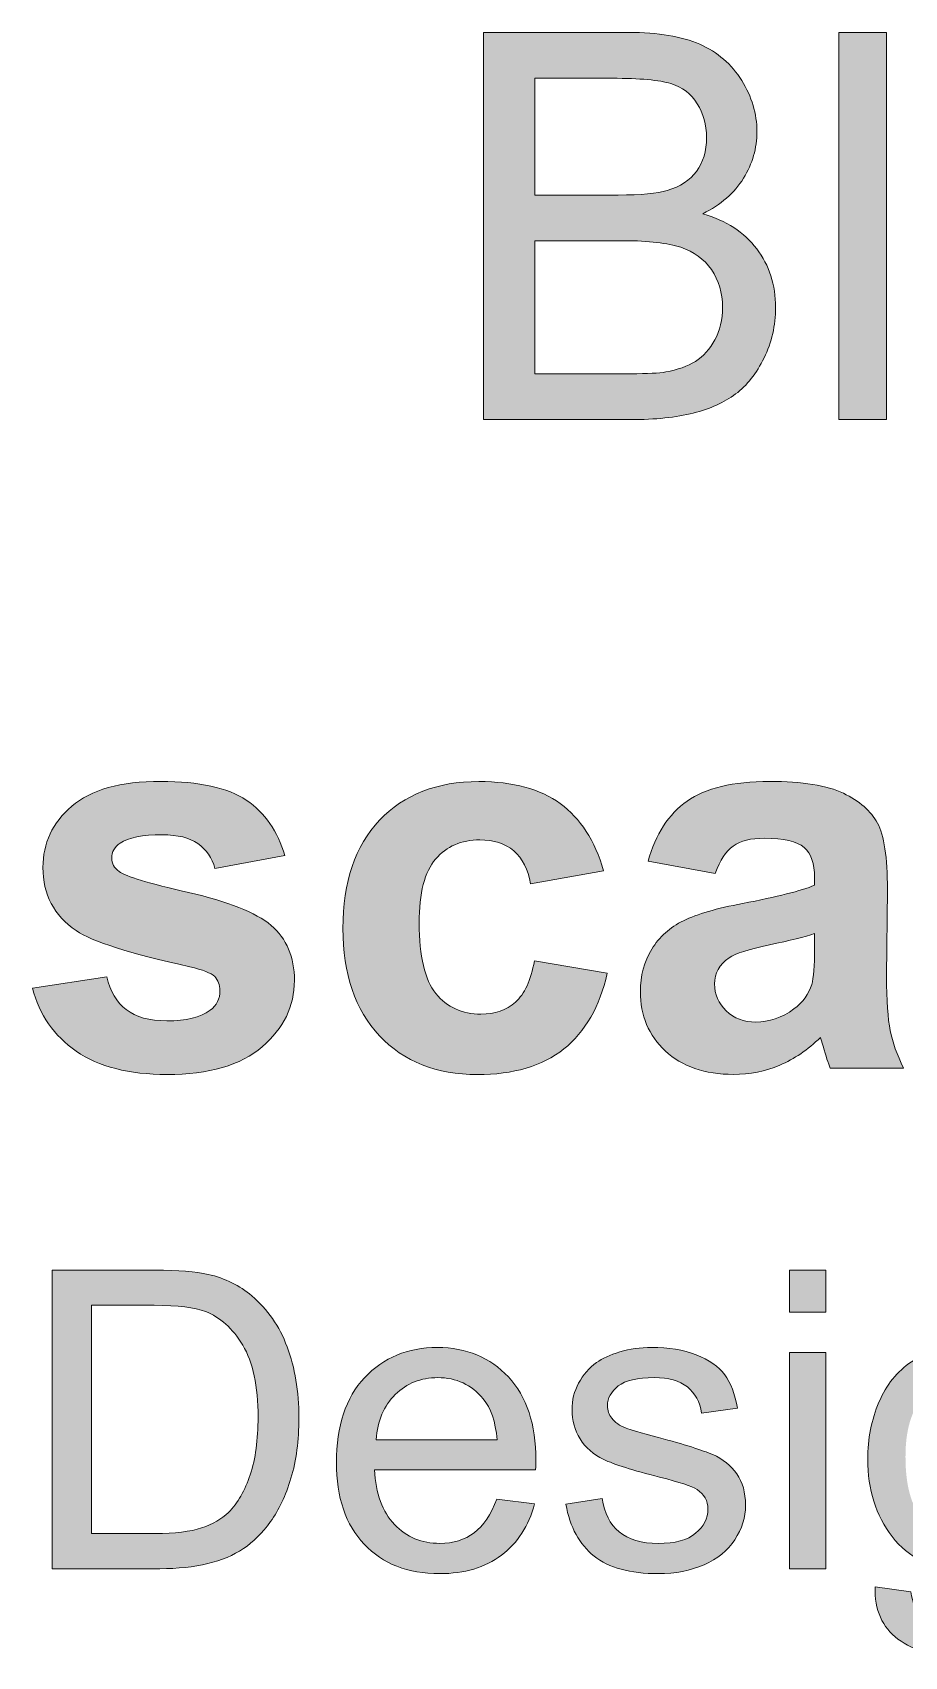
# Model space of a CAD drawing. Header units: inches. Extents: x 1117 to 1992, y -2324 to -585.
# Drawn here: x 1505.53 to 1520.16, y -1355.32 to -1328.07 of the extents above; entities that cross this region are included whole.
import ezdxf

# ---------------------------------------------------------------- set-up
doc = ezdxf.new("R2010")
doc.units = ezdxf.units.IN
doc.header["$MEASUREMENT"] = 0
doc.layers.add('Layer 1', color=7, linetype='Continuous')

# ---------------------------------------------------------------- blocks, each defined once
blk = doc.blocks.new('block 207')
at = {"layer": 'Layer 1', "true_color": 0x010101}
h = blk.add_hatch(color=18, dxfattribs=at)
h.dxf.hatch_style = 2
edge = h.paths.add_edge_path()
edge.add_spline(control_points=[(1513.093, -1334.562), (1513.093, -1334.562), (1513.093, -1328.069), (1513.093, -1328.069), (1513.093, -1328.069), (1515.529, -1328.069), (1515.529, -1328.069), (1516.025, -1328.069), (1516.423, -1328.135), (1516.723, -1328.267), (1517.022, -1328.399), (1517.257, -1328.601), (1517.427, -1328.874), (1517.596, -1329.147), (1517.682, -1329.433), (1517.682, -1329.731), (1517.682, -1330.009), (1517.607, -1330.27), (1517.456, -1330.516), (1517.305, -1330.76), (1517.077, -1330.959), (1516.774, -1331.11), (1517.165, -1331.225), (1517.468, -1331.421), (1517.678, -1331.699), (1517.89, -1331.976), (1517.995, -1332.304), (1517.995, -1332.682), (1517.995, -1332.986), (1517.93, -1333.269), (1517.802, -1333.53), (1517.674, -1333.791), (1517.515, -1333.994), (1517.325, -1334.135), (1517.135, -1334.276), (1516.899, -1334.383), (1516.614, -1334.456), (1516.329, -1334.528), (1515.98, -1334.565), (1515.566, -1334.565), (1515.566, -1334.565), (1513.093, -1334.562), (1513.093, -1334.562), (1513.093, -1334.562), (1513.093, -1334.562), (1513.093, -1334.562)], knot_values=[0, 0, 0, 0, 1, 1, 1, 2, 2, 2, 3, 3, 3, 4, 4, 4, 5, 5, 5, 6, 6, 6, 7, 7, 7, 8, 8, 8, 9, 9, 9, 10, 10, 10, 11, 11, 11, 12, 12, 12, 13, 13, 13, 14, 14, 14, 15, 15, 15, 15], degree=3, periodic=1)
edge = h.paths.add_edge_path()
edge.add_spline(control_points=[(1513.953, -1330.797), (1513.953, -1330.797), (1515.356, -1330.797), (1515.356, -1330.797), (1515.737, -1330.797), (1516.01, -1330.773), (1516.176, -1330.722), (1516.395, -1330.656), (1516.559, -1330.549), (1516.669, -1330.399), (1516.78, -1330.248), (1516.836, -1330.06), (1516.836, -1329.833), (1516.836, -1329.618), (1516.785, -1329.428), (1516.681, -1329.264), (1516.578, -1329.099), (1516.43, -1328.988), (1516.238, -1328.927), (1516.047, -1328.867), (1515.717, -1328.837), (1515.251, -1328.837), (1515.251, -1328.837), (1513.953, -1328.837), (1513.953, -1328.837), (1513.953, -1328.837), (1513.953, -1330.797), (1513.953, -1330.797), (1513.953, -1330.797), (1513.953, -1330.797), (1513.953, -1330.797)], knot_values=[0, 0, 0, 0, 1, 1, 1, 2, 2, 2, 3, 3, 3, 4, 4, 4, 5, 5, 5, 6, 6, 6, 7, 7, 7, 8, 8, 8, 9, 9, 9, 10, 10, 10, 10], degree=3, periodic=1)
edge = h.paths.add_edge_path()
edge.add_spline(control_points=[(1513.953, -1333.796), (1513.953, -1333.796), (1515.569, -1333.796), (1515.569, -1333.796), (1515.847, -1333.796), (1516.042, -1333.786), (1516.153, -1333.765), (1516.352, -1333.729), (1516.517, -1333.67), (1516.649, -1333.588), (1516.782, -1333.505), (1516.891, -1333.385), (1516.977, -1333.227), (1517.062, -1333.071), (1517.105, -1332.887), (1517.105, -1332.68), (1517.105, -1332.438), (1517.043, -1332.228), (1516.92, -1332.049), (1516.796, -1331.87), (1516.623, -1331.745), (1516.403, -1331.674), (1516.183, -1331.602), (1515.867, -1331.564), (1515.454, -1331.564), (1515.454, -1331.564), (1513.953, -1331.564), (1513.953, -1331.564), (1513.953, -1331.564), (1513.953, -1333.796), (1513.953, -1333.796), (1513.953, -1333.796), (1513.953, -1333.796), (1513.953, -1333.796)], knot_values=[0, 0, 0, 0, 1, 1, 1, 2, 2, 2, 3, 3, 3, 4, 4, 4, 5, 5, 5, 6, 6, 6, 7, 7, 7, 8, 8, 8, 9, 9, 9, 10, 10, 10, 11, 11, 11, 11], degree=3, periodic=1)
h = blk.add_hatch(color=18, dxfattribs=at)
h.dxf.hatch_style = 2
h.paths.add_polyline_path([(1519.059, -1334.562), (1519.059, -1328.069), (1519.856, -1328.069), (1519.856, -1334.562), (1519.059, -1334.562)])
h = blk.add_hatch(color=18, dxfattribs=at)
h.dxf.hatch_style = 2
edge = h.paths.add_edge_path()
edge.add_spline(control_points=[(1505.525, -1344.105), (1505.525, -1344.105), (1506.775, -1343.915), (1506.775, -1343.915), (1506.828, -1344.158), (1506.935, -1344.341), (1507.098, -1344.466), (1507.26, -1344.591), (1507.488, -1344.654), (1507.781, -1344.654), (1508.102, -1344.654), (1508.345, -1344.596), (1508.507, -1344.477), (1508.618, -1344.395), (1508.671, -1344.283), (1508.671, -1344.145), (1508.671, -1344.051), (1508.642, -1343.973), (1508.583, -1343.911), (1508.52, -1343.852), (1508.383, -1343.797), (1508.166, -1343.747), (1507.162, -1343.525), (1506.526, -1343.323), (1506.258, -1343.14), (1505.885, -1342.885), (1505.7, -1342.532), (1505.7, -1342.081), (1505.7, -1341.674), (1505.86, -1341.331), (1506.183, -1341.054), (1506.504, -1340.776), (1507.003, -1340.636), (1507.68, -1340.636), (1508.322, -1340.636), (1508.802, -1340.742), (1509.113, -1340.952), (1509.427, -1341.162), (1509.642, -1341.472), (1509.76, -1341.882), (1509.76, -1341.882), (1508.587, -1342.099), (1508.587, -1342.099), (1508.536, -1341.915), (1508.441, -1341.776), (1508.301, -1341.679), (1508.161, -1341.582), (1507.96, -1341.532), (1507.701, -1341.532), (1507.373, -1341.532), (1507.138, -1341.578), (1506.996, -1341.671), (1506.902, -1341.736), (1506.855, -1341.82), (1506.855, -1341.923), (1506.855, -1342.012), (1506.896, -1342.087), (1506.98, -1342.149), (1507.091, -1342.232), (1507.479, -1342.348), (1508.142, -1342.499), (1508.805, -1342.65), (1509.268, -1342.834), (1509.531, -1343.052), (1509.79, -1343.274), (1509.921, -1343.583), (1509.921, -1343.978), (1509.921, -1344.409), (1509.741, -1344.779), (1509.38, -1345.088), (1509.021, -1345.399), (1508.488, -1345.554), (1507.783, -1345.554), (1507.142, -1345.554), (1506.635, -1345.424), (1506.261, -1345.164), (1505.886, -1344.904), (1505.641, -1344.552), (1505.525, -1344.105)], knot_values=[0, 0, 0, 0, 1, 1, 1, 2, 2, 2, 3, 3, 3, 4, 4, 4, 5, 5, 5, 6, 6, 6, 7, 7, 7, 8, 8, 8, 9, 9, 9, 10, 10, 10, 11, 11, 11, 12, 12, 12, 13, 13, 13, 14, 14, 14, 15, 15, 15, 16, 16, 16, 17, 17, 17, 18, 18, 18, 19, 19, 19, 20, 20, 20, 21, 21, 21, 22, 22, 22, 23, 23, 23, 24, 24, 24, 25, 25, 25, 26, 26, 26, 26], degree=3, periodic=1)
h = blk.add_hatch(color=18, dxfattribs=at)
h.dxf.hatch_style = 2
edge = h.paths.add_edge_path()
edge.add_spline(control_points=[(1515.11, -1342.135), (1515.11, -1342.135), (1513.883, -1342.356), (1513.883, -1342.356), (1513.842, -1342.112), (1513.748, -1341.926), (1513.602, -1341.803), (1513.455, -1341.678), (1513.266, -1341.618), (1513.033, -1341.618), (1512.723, -1341.618), (1512.475, -1341.725), (1512.29, -1341.939), (1512.106, -1342.152), (1512.014, -1342.51), (1512.014, -1343.012), (1512.014, -1343.571), (1512.108, -1343.965), (1512.295, -1344.196), (1512.482, -1344.425), (1512.734, -1344.541), (1513.05, -1344.541), (1513.286, -1344.541), (1513.48, -1344.475), (1513.631, -1344.34), (1513.782, -1344.205), (1513.888, -1343.975), (1513.949, -1343.647), (1513.949, -1343.647), (1515.171, -1343.855), (1515.171, -1343.855), (1515.045, -1344.416), (1514.8, -1344.84), (1514.441, -1345.126), (1514.081, -1345.413), (1513.597, -1345.556), (1512.993, -1345.556), (1512.305, -1345.556), (1511.757, -1345.339), (1511.348, -1344.904), (1510.939, -1344.47), (1510.735, -1343.868), (1510.735, -1343.102), (1510.735, -1342.326), (1510.94, -1341.721), (1511.35, -1341.288), (1511.76, -1340.855), (1512.316, -1340.639), (1513.016, -1340.639), (1513.59, -1340.639), (1514.045, -1340.763), (1514.383, -1341.009), (1514.72, -1341.255), (1514.962, -1341.63), (1515.11, -1342.135)], knot_values=[0, 0, 0, 0, 1, 1, 1, 2, 2, 2, 3, 3, 3, 4, 4, 4, 5, 5, 5, 6, 6, 6, 7, 7, 7, 8, 8, 8, 9, 9, 9, 10, 10, 10, 11, 11, 11, 12, 12, 12, 13, 13, 13, 14, 14, 14, 15, 15, 15, 16, 16, 16, 17, 17, 17, 18, 18, 18, 18], degree=3, periodic=1)
h = blk.add_hatch(color=18, dxfattribs=at)
h.dxf.hatch_style = 2
edge = h.paths.add_edge_path()
edge.add_spline(control_points=[(1516.984, -1342.179), (1516.984, -1342.179), (1515.855, -1341.975), (1515.855, -1341.975), (1515.982, -1341.521), (1516.2, -1341.185), (1516.51, -1340.966), (1516.82, -1340.748), (1517.281, -1340.637), (1517.892, -1340.637), (1518.446, -1340.637), (1518.861, -1340.704), (1519.132, -1340.835), (1519.404, -1340.967), (1519.595, -1341.134), (1519.706, -1341.336), (1519.816, -1341.538), (1519.872, -1341.91), (1519.872, -1342.45), (1519.872, -1342.45), (1519.858, -1343.903), (1519.858, -1343.903), (1519.858, -1344.316), (1519.88, -1344.62), (1519.918, -1344.817), (1519.958, -1345.014), (1520.033, -1345.223), (1520.143, -1345.448), (1520.143, -1345.448), (1518.912, -1345.448), (1518.912, -1345.448), (1518.879, -1345.366), (1518.839, -1345.243), (1518.792, -1345.081), (1518.77, -1345.007), (1518.755, -1344.958), (1518.748, -1344.934), (1518.535, -1345.141), (1518.308, -1345.295), (1518.064, -1345.398), (1517.822, -1345.502), (1517.564, -1345.553), (1517.29, -1345.553), (1516.806, -1345.553), (1516.424, -1345.422), (1516.145, -1345.159), (1515.866, -1344.897), (1515.726, -1344.564), (1515.726, -1344.163), (1515.726, -1343.897), (1515.79, -1343.66), (1515.916, -1343.452), (1516.043, -1343.244), (1516.222, -1343.084), (1516.451, -1342.974), (1516.679, -1342.863), (1517.01, -1342.766), (1517.441, -1342.685), (1518.023, -1342.574), (1518.426, -1342.473), (1518.65, -1342.379), (1518.65, -1342.379), (1518.65, -1342.254), (1518.65, -1342.254), (1518.65, -1342.015), (1518.591, -1341.846), (1518.473, -1341.744), (1518.355, -1341.642), (1518.132, -1341.59), (1517.804, -1341.59), (1517.583, -1341.59), (1517.41, -1341.633), (1517.286, -1341.721), (1517.161, -1341.807), (1517.061, -1341.96), (1516.984, -1342.179)], knot_values=[0, 0, 0, 0, 1, 1, 1, 2, 2, 2, 3, 3, 3, 4, 4, 4, 5, 5, 5, 6, 6, 6, 7, 7, 7, 8, 8, 8, 9, 9, 9, 10, 10, 10, 11, 11, 11, 12, 12, 12, 13, 13, 13, 14, 14, 14, 15, 15, 15, 16, 16, 16, 17, 17, 17, 18, 18, 18, 19, 19, 19, 20, 20, 20, 21, 21, 21, 22, 22, 22, 23, 23, 23, 24, 24, 24, 25, 25, 25, 25], degree=3, periodic=1)
edge = h.paths.add_edge_path()
edge.add_spline(control_points=[(1518.649, -1343.189), (1518.489, -1343.242), (1518.237, -1343.305), (1517.892, -1343.379), (1517.547, -1343.453), (1517.32, -1343.525), (1517.214, -1343.596), (1517.051, -1343.71), (1516.971, -1343.856), (1516.971, -1344.035), (1516.971, -1344.208), (1517.035, -1344.359), (1517.166, -1344.485), (1517.296, -1344.612), (1517.461, -1344.675), (1517.662, -1344.675), (1517.886, -1344.675), (1518.101, -1344.602), (1518.304, -1344.454), (1518.455, -1344.343), (1518.553, -1344.204), (1518.601, -1344.042), (1518.633, -1343.936), (1518.65, -1343.733), (1518.65, -1343.435), (1518.65, -1343.435), (1518.65, -1343.188), (1518.65, -1343.188), (1518.65, -1343.188), (1518.649, -1343.189), (1518.649, -1343.189), (1518.649, -1343.189), (1518.649, -1343.189), (1518.649, -1343.189)], knot_values=[0, 0, 0, 0, 1, 1, 1, 2, 2, 2, 3, 3, 3, 4, 4, 4, 5, 5, 5, 6, 6, 6, 7, 7, 7, 8, 8, 8, 9, 9, 9, 10, 10, 10, 11, 11, 11, 11], degree=3, periodic=1)
h = blk.add_hatch(color=18, dxfattribs=at)
h.dxf.hatch_style = 2
edge = h.paths.add_edge_path()
edge.add_spline(control_points=[(1505.853, -1353.847), (1505.853, -1353.847), (1505.853, -1348.837), (1505.853, -1348.837), (1505.853, -1348.837), (1507.58, -1348.837), (1507.58, -1348.837), (1507.969, -1348.837), (1508.267, -1348.861), (1508.472, -1348.908), (1508.758, -1348.975), (1509.003, -1349.094), (1509.206, -1349.269), (1509.471, -1349.492), (1509.668, -1349.776), (1509.799, -1350.125), (1509.931, -1350.471), (1509.996, -1350.868), (1509.996, -1351.316), (1509.996, -1351.697), (1509.952, -1352.034), (1509.863, -1352.328), (1509.774, -1352.622), (1509.66, -1352.865), (1509.521, -1353.057), (1509.381, -1353.248), (1509.229, -1353.401), (1509.065, -1353.511), (1508.899, -1353.622), (1508.7, -1353.705), (1508.467, -1353.762), (1508.233, -1353.819), (1507.964, -1353.847), (1507.663, -1353.847), (1507.663, -1353.847), (1505.853, -1353.847), (1505.853, -1353.847), (1505.853, -1353.847), (1505.853, -1353.847), (1505.853, -1353.847)], knot_values=[0, 0, 0, 0, 1, 1, 1, 2, 2, 2, 3, 3, 3, 4, 4, 4, 5, 5, 5, 6, 6, 6, 7, 7, 7, 8, 8, 8, 9, 9, 9, 10, 10, 10, 11, 11, 11, 12, 12, 12, 13, 13, 13, 13], degree=3, periodic=1)
edge = h.paths.add_edge_path()
edge.add_spline(control_points=[(1506.517, -1353.256), (1506.517, -1353.256), (1507.586, -1353.256), (1507.586, -1353.256), (1507.917, -1353.256), (1508.176, -1353.225), (1508.363, -1353.164), (1508.551, -1353.101), (1508.701, -1353.016), (1508.813, -1352.904), (1508.969, -1352.747), (1509.092, -1352.535), (1509.18, -1352.27), (1509.268, -1352.005), (1509.311, -1351.683), (1509.311, -1351.304), (1509.311, -1350.782), (1509.225, -1350.378), (1509.054, -1350.096), (1508.883, -1349.815), (1508.673, -1349.626), (1508.427, -1349.531), (1508.25, -1349.463), (1507.964, -1349.428), (1507.569, -1349.428), (1507.569, -1349.428), (1506.517, -1349.428), (1506.517, -1349.428), (1506.517, -1349.428), (1506.517, -1353.256), (1506.517, -1353.256), (1506.517, -1353.256), (1506.517, -1353.256), (1506.517, -1353.256)], knot_values=[0, 0, 0, 0, 1, 1, 1, 2, 2, 2, 3, 3, 3, 4, 4, 4, 5, 5, 5, 6, 6, 6, 7, 7, 7, 8, 8, 8, 9, 9, 9, 10, 10, 10, 11, 11, 11, 11], degree=3, periodic=1)
h = blk.add_hatch(color=18, dxfattribs=at)
h.dxf.hatch_style = 2
h.paths.add_polyline_path([(1518.226, -1349.544), (1518.226, -1348.836), (1518.841, -1348.836), (1518.841, -1349.544)])
h.paths.add_polyline_path([(1518.226, -1353.847), (1518.226, -1350.217), (1518.841, -1350.217), (1518.841, -1353.847)])
h = blk.add_hatch(color=18, dxfattribs=at)
h.dxf.hatch_style = 2
edge = h.paths.add_edge_path()
edge.add_spline(control_points=[(1513.315, -1352.679), (1513.315, -1352.679), (1513.951, -1352.758), (1513.951, -1352.758), (1513.851, -1353.129), (1513.664, -1353.417), (1513.394, -1353.622), (1513.122, -1353.827), (1512.777, -1353.93), (1512.356, -1353.93), (1511.824, -1353.93), (1511.403, -1353.766), (1511.093, -1353.438), (1510.781, -1353.111), (1510.625, -1352.652), (1510.625, -1352.064), (1510.625, -1351.453), (1510.783, -1350.979), (1511.098, -1350.642), (1511.413, -1350.305), (1511.821, -1350.136), (1512.322, -1350.136), (1512.808, -1350.136), (1513.204, -1350.301), (1513.512, -1350.63), (1513.819, -1350.961), (1513.973, -1351.426), (1513.973, -1352.024), (1513.973, -1352.061), (1513.972, -1352.116), (1513.969, -1352.189), (1513.969, -1352.189), (1511.263, -1352.189), (1511.263, -1352.189), (1511.285, -1352.588), (1511.399, -1352.893), (1511.601, -1353.106), (1511.803, -1353.318), (1512.057, -1353.422), (1512.359, -1353.422), (1512.586, -1353.422), (1512.778, -1353.363), (1512.937, -1353.245), (1513.095, -1353.127), (1513.222, -1352.938), (1513.315, -1352.679)], knot_values=[0, 0, 0, 0, 1, 1, 1, 2, 2, 2, 3, 3, 3, 4, 4, 4, 5, 5, 5, 6, 6, 6, 7, 7, 7, 8, 8, 8, 9, 9, 9, 10, 10, 10, 11, 11, 11, 12, 12, 12, 13, 13, 13, 14, 14, 14, 15, 15, 15, 15], degree=3, periodic=1)
edge = h.paths.add_edge_path()
edge.add_spline(control_points=[(1511.295, -1351.684), (1511.295, -1351.684), (1513.322, -1351.684), (1513.322, -1351.684), (1513.295, -1351.378), (1513.217, -1351.15), (1513.089, -1350.997), (1512.892, -1350.76), (1512.639, -1350.641), (1512.327, -1350.641), (1512.044, -1350.641), (1511.806, -1350.736), (1511.614, -1350.925), (1511.421, -1351.114), (1511.315, -1351.367), (1511.295, -1351.684)], knot_values=[0, 0, 0, 0, 1, 1, 1, 2, 2, 2, 3, 3, 3, 4, 4, 4, 5, 5, 5, 5], degree=3, periodic=1)
h = blk.add_hatch(color=18, dxfattribs=at)
h.dxf.hatch_style = 2
edge = h.paths.add_edge_path()
edge.add_spline(control_points=[(1514.476, -1352.764), (1514.476, -1352.764), (1515.086, -1352.668), (1515.086, -1352.668), (1515.121, -1352.912), (1515.215, -1353.099), (1515.371, -1353.229), (1515.529, -1353.359), (1515.746, -1353.424), (1516.025, -1353.424), (1516.308, -1353.424), (1516.518, -1353.367), (1516.654, -1353.252), (1516.791, -1353.138), (1516.859, -1353.003), (1516.859, -1352.847), (1516.859, -1352.708), (1516.798, -1352.599), (1516.678, -1352.519), (1516.594, -1352.464), (1516.384, -1352.394), (1516.049, -1352.31), (1515.599, -1352.197), (1515.285, -1352.097), (1515.111, -1352.014), (1514.937, -1351.932), (1514.804, -1351.815), (1514.714, -1351.669), (1514.624, -1351.521), (1514.579, -1351.359), (1514.579, -1351.181), (1514.579, -1351.02), (1514.616, -1350.87), (1514.69, -1350.732), (1514.764, -1350.594), (1514.864, -1350.48), (1514.991, -1350.388), (1515.087, -1350.318), (1515.218, -1350.258), (1515.382, -1350.209), (1515.548, -1350.159), (1515.725, -1350.136), (1515.914, -1350.136), (1516.199, -1350.136), (1516.449, -1350.175), (1516.664, -1350.258), (1516.879, -1350.34), (1517.038, -1350.452), (1517.141, -1350.592), (1517.243, -1350.731), (1517.314, -1350.92), (1517.354, -1351.154), (1517.354, -1351.154), (1516.753, -1351.235), (1516.753, -1351.235), (1516.725, -1351.049), (1516.646, -1350.903), (1516.515, -1350.798), (1516.384, -1350.693), (1516.199, -1350.641), (1515.96, -1350.641), (1515.677, -1350.641), (1515.475, -1350.688), (1515.355, -1350.781), (1515.234, -1350.876), (1515.174, -1350.984), (1515.174, -1351.11), (1515.174, -1351.19), (1515.198, -1351.262), (1515.249, -1351.324), (1515.299, -1351.391), (1515.377, -1351.447), (1515.485, -1351.49), (1515.546, -1351.512), (1515.728, -1351.565), (1516.029, -1351.646), (1516.462, -1351.762), (1516.767, -1351.858), (1516.94, -1351.932), (1517.11, -1352.006), (1517.246, -1352.114), (1517.343, -1352.255), (1517.442, -1352.396), (1517.491, -1352.572), (1517.491, -1352.781), (1517.491, -1352.986), (1517.431, -1353.18), (1517.311, -1353.361), (1517.192, -1353.542), (1517.019, -1353.683), (1516.794, -1353.781), (1516.567, -1353.88), (1516.313, -1353.93), (1516.028, -1353.93), (1515.555, -1353.93), (1515.196, -1353.832), (1514.948, -1353.636), (1514.703, -1353.439), (1514.545, -1353.15), (1514.476, -1352.764)], knot_values=[0, 0, 0, 0, 1, 1, 1, 2, 2, 2, 3, 3, 3, 4, 4, 4, 5, 5, 5, 6, 6, 6, 7, 7, 7, 8, 8, 8, 9, 9, 9, 10, 10, 10, 11, 11, 11, 12, 12, 12, 13, 13, 13, 14, 14, 14, 15, 15, 15, 16, 16, 16, 17, 17, 17, 18, 18, 18, 19, 19, 19, 20, 20, 20, 21, 21, 21, 22, 22, 22, 23, 23, 23, 24, 24, 24, 25, 25, 25, 26, 26, 26, 27, 27, 27, 28, 28, 28, 29, 29, 29, 30, 30, 30, 31, 31, 31, 32, 32, 32, 33, 33, 33, 33], degree=3, periodic=1)
h = blk.add_hatch(color=18, dxfattribs=at)
h.dxf.hatch_style = 2
edge = h.paths.add_edge_path()
edge.add_spline(control_points=[(1519.665, -1354.149), (1519.665, -1354.149), (1520.263, -1354.238), (1520.263, -1354.238), (1520.288, -1354.421), (1520.358, -1354.556), (1520.472, -1354.641), (1520.624, -1354.755), (1520.832, -1354.812), (1521.096, -1354.812), (1521.382, -1354.812), (1521.602, -1354.755), (1521.756, -1354.641), (1521.911, -1354.527), (1522.016, -1354.368), (1522.071, -1354.163), (1522.103, -1354.038), (1522.118, -1353.774), (1522.116, -1353.374), (1521.846, -1353.69), (1521.512, -1353.848), (1521.11, -1353.848), (1520.61, -1353.848), (1520.224, -1353.668), (1519.951, -1353.309), (1519.678, -1352.949), (1519.542, -1352.518), (1519.542, -1352.013), (1519.542, -1351.668), (1519.604, -1351.347), (1519.729, -1351.054), (1519.854, -1350.761), (1520.035, -1350.535), (1520.274, -1350.376), (1520.513, -1350.216), (1520.793, -1350.137), (1521.114, -1350.137), (1521.542, -1350.137), (1521.895, -1350.308), (1522.173, -1350.656), (1522.173, -1350.656), (1522.173, -1350.219), (1522.173, -1350.219), (1522.173, -1350.219), (1522.739, -1350.219), (1522.739, -1350.219), (1522.739, -1350.219), (1522.739, -1353.357), (1522.739, -1353.357), (1522.739, -1353.922), (1522.683, -1354.321), (1522.568, -1354.557), (1522.453, -1354.794), (1522.269, -1354.979), (1522.02, -1355.116), (1521.77, -1355.254), (1521.464, -1355.321), (1521.1, -1355.321), (1520.667, -1355.321), (1520.317, -1355.225), (1520.049, -1355.03), (1519.785, -1354.834), (1519.656, -1354.54), (1519.665, -1354.149)], knot_values=[0, 0, 0, 0, 1, 1, 1, 2, 2, 2, 3, 3, 3, 4, 4, 4, 5, 5, 5, 6, 6, 6, 7, 7, 7, 8, 8, 8, 9, 9, 9, 10, 10, 10, 11, 11, 11, 12, 12, 12, 13, 13, 13, 14, 14, 14, 15, 15, 15, 16, 16, 16, 17, 17, 17, 18, 18, 18, 19, 19, 19, 20, 20, 20, 21, 21, 21, 21], degree=3, periodic=1)
edge = h.paths.add_edge_path()
edge.add_spline(control_points=[(1520.175, -1351.968), (1520.175, -1352.445), (1520.269, -1352.792), (1520.458, -1353.01), (1520.647, -1353.229), (1520.884, -1353.338), (1521.17, -1353.338), (1521.453, -1353.338), (1521.69, -1353.229), (1521.881, -1353.012), (1522.073, -1352.794), (1522.168, -1352.453), (1522.168, -1351.99), (1522.168, -1351.544), (1522.071, -1351.21), (1521.872, -1350.983), (1521.675, -1350.758), (1521.439, -1350.645), (1521.16, -1350.645), (1520.886, -1350.645), (1520.653, -1350.756), (1520.462, -1350.978), (1520.27, -1351.2), (1520.175, -1351.53), (1520.175, -1351.968)], knot_values=[0, 0, 0, 0, 1, 1, 1, 2, 2, 2, 3, 3, 3, 4, 4, 4, 5, 5, 5, 6, 6, 6, 7, 7, 7, 8, 8, 8, 8], degree=3, periodic=1)
at = {"layer": 'Layer 1', "lineweight": 0}
for points in [[(1519.059, -1334.562), (1519.059, -1328.069), (1519.856, -1328.069), (1519.856, -1334.562), (1519.059, -1334.562), (1519.059, -1334.562)], [(1518.226, -1349.544), (1518.226, -1348.836), (1518.841, -1348.836), (1518.841, -1349.544), (1518.226, -1349.544)], [(1518.226, -1353.847), (1518.226, -1350.217), (1518.841, -1350.217), (1518.841, -1353.847), (1518.226, -1353.847)]]:
    blk.add_lwpolyline(points, dxfattribs=at)
for points, knots in [([(1513.093, -1334.562), (1513.093, -1334.562), (1513.093, -1328.069), (1513.093, -1328.069), (1513.093, -1328.069), (1515.529, -1328.069), (1515.529, -1328.069), (1516.025, -1328.069), (1516.423, -1328.135), (1516.723, -1328.267), (1517.022, -1328.399), (1517.257, -1328.601), (1517.427, -1328.874), (1517.596, -1329.147), (1517.682, -1329.433), (1517.682, -1329.731), (1517.682, -1330.009), (1517.607, -1330.27), (1517.456, -1330.516), (1517.305, -1330.76), (1517.077, -1330.959), (1516.774, -1331.11), (1517.165, -1331.225), (1517.468, -1331.421), (1517.678, -1331.699), (1517.89, -1331.976), (1517.995, -1332.304), (1517.995, -1332.682), (1517.995, -1332.986), (1517.93, -1333.269), (1517.802, -1333.53), (1517.674, -1333.791), (1517.515, -1333.994), (1517.325, -1334.135), (1517.135, -1334.276), (1516.899, -1334.383), (1516.614, -1334.456), (1516.329, -1334.528), (1515.98, -1334.565), (1515.566, -1334.565), (1515.566, -1334.565), (1513.093, -1334.562), (1513.093, -1334.562), (1513.093, -1334.562), (1513.093, -1334.562), (1513.093, -1334.562)], [0, 0, 0, 0, 1, 1, 1, 2, 2, 2, 3, 3, 3, 4, 4, 4, 5, 5, 5, 6, 6, 6, 7, 7, 7, 8, 8, 8, 9, 9, 9, 10, 10, 10, 11, 11, 11, 12, 12, 12, 13, 13, 13, 14, 14, 14, 15, 15, 15, 15]), ([(1513.953, -1330.797), (1513.953, -1330.797), (1515.356, -1330.797), (1515.356, -1330.797), (1515.737, -1330.797), (1516.01, -1330.773), (1516.176, -1330.722), (1516.395, -1330.656), (1516.559, -1330.549), (1516.669, -1330.399), (1516.78, -1330.248), (1516.836, -1330.06), (1516.836, -1329.833), (1516.836, -1329.618), (1516.785, -1329.428), (1516.681, -1329.264), (1516.578, -1329.099), (1516.43, -1328.988), (1516.238, -1328.927), (1516.047, -1328.867), (1515.717, -1328.837), (1515.251, -1328.837), (1515.251, -1328.837), (1513.953, -1328.837), (1513.953, -1328.837), (1513.953, -1328.837), (1513.953, -1330.797), (1513.953, -1330.797), (1513.953, -1330.797), (1513.953, -1330.797), (1513.953, -1330.797)], [0, 0, 0, 0, 1, 1, 1, 2, 2, 2, 3, 3, 3, 4, 4, 4, 5, 5, 5, 6, 6, 6, 7, 7, 7, 8, 8, 8, 9, 9, 9, 10, 10, 10, 10]), ([(1513.953, -1333.796), (1513.953, -1333.796), (1515.569, -1333.796), (1515.569, -1333.796), (1515.847, -1333.796), (1516.042, -1333.786), (1516.153, -1333.765), (1516.352, -1333.729), (1516.517, -1333.67), (1516.649, -1333.588), (1516.782, -1333.505), (1516.891, -1333.385), (1516.977, -1333.227), (1517.062, -1333.071), (1517.105, -1332.887), (1517.105, -1332.68), (1517.105, -1332.438), (1517.043, -1332.228), (1516.92, -1332.049), (1516.796, -1331.87), (1516.623, -1331.745), (1516.403, -1331.674), (1516.183, -1331.602), (1515.867, -1331.564), (1515.454, -1331.564), (1515.454, -1331.564), (1513.953, -1331.564), (1513.953, -1331.564), (1513.953, -1331.564), (1513.953, -1333.796), (1513.953, -1333.796), (1513.953, -1333.796), (1513.953, -1333.796), (1513.953, -1333.796)], [0, 0, 0, 0, 1, 1, 1, 2, 2, 2, 3, 3, 3, 4, 4, 4, 5, 5, 5, 6, 6, 6, 7, 7, 7, 8, 8, 8, 9, 9, 9, 10, 10, 10, 11, 11, 11, 11]), ([(1505.525, -1344.105), (1505.525, -1344.105), (1506.775, -1343.915), (1506.775, -1343.915), (1506.828, -1344.158), (1506.935, -1344.341), (1507.098, -1344.466), (1507.26, -1344.591), (1507.488, -1344.654), (1507.781, -1344.654), (1508.102, -1344.654), (1508.345, -1344.596), (1508.507, -1344.477), (1508.618, -1344.395), (1508.671, -1344.283), (1508.671, -1344.145), (1508.671, -1344.051), (1508.642, -1343.973), (1508.583, -1343.911), (1508.52, -1343.852), (1508.383, -1343.797), (1508.166, -1343.747), (1507.162, -1343.525), (1506.526, -1343.323), (1506.258, -1343.14), (1505.885, -1342.885), (1505.7, -1342.532), (1505.7, -1342.081), (1505.7, -1341.674), (1505.86, -1341.331), (1506.183, -1341.054), (1506.504, -1340.776), (1507.003, -1340.636), (1507.68, -1340.636), (1508.322, -1340.636), (1508.802, -1340.742), (1509.113, -1340.952), (1509.427, -1341.162), (1509.642, -1341.472), (1509.76, -1341.882), (1509.76, -1341.882), (1508.587, -1342.099), (1508.587, -1342.099), (1508.536, -1341.915), (1508.441, -1341.776), (1508.301, -1341.679), (1508.161, -1341.582), (1507.96, -1341.532), (1507.701, -1341.532), (1507.373, -1341.532), (1507.138, -1341.578), (1506.996, -1341.671), (1506.902, -1341.736), (1506.855, -1341.82), (1506.855, -1341.923), (1506.855, -1342.012), (1506.896, -1342.087), (1506.98, -1342.149), (1507.091, -1342.232), (1507.479, -1342.348), (1508.142, -1342.499), (1508.805, -1342.65), (1509.268, -1342.834), (1509.531, -1343.052), (1509.79, -1343.274), (1509.921, -1343.583), (1509.921, -1343.978), (1509.921, -1344.409), (1509.741, -1344.779), (1509.38, -1345.088), (1509.021, -1345.399), (1508.488, -1345.554), (1507.783, -1345.554), (1507.142, -1345.554), (1506.635, -1345.424), (1506.261, -1345.164), (1505.886, -1344.904), (1505.641, -1344.552), (1505.525, -1344.105)], [0, 0, 0, 0, 1, 1, 1, 2, 2, 2, 3, 3, 3, 4, 4, 4, 5, 5, 5, 6, 6, 6, 7, 7, 7, 8, 8, 8, 9, 9, 9, 10, 10, 10, 11, 11, 11, 12, 12, 12, 13, 13, 13, 14, 14, 14, 15, 15, 15, 16, 16, 16, 17, 17, 17, 18, 18, 18, 19, 19, 19, 20, 20, 20, 21, 21, 21, 22, 22, 22, 23, 23, 23, 24, 24, 24, 25, 25, 25, 26, 26, 26, 26]), ([(1515.11, -1342.135), (1515.11, -1342.135), (1513.883, -1342.356), (1513.883, -1342.356), (1513.842, -1342.112), (1513.748, -1341.926), (1513.602, -1341.803), (1513.455, -1341.678), (1513.266, -1341.618), (1513.033, -1341.618), (1512.723, -1341.618), (1512.475, -1341.725), (1512.29, -1341.939), (1512.106, -1342.152), (1512.014, -1342.51), (1512.014, -1343.012), (1512.014, -1343.571), (1512.108, -1343.965), (1512.295, -1344.196), (1512.482, -1344.425), (1512.734, -1344.541), (1513.05, -1344.541), (1513.286, -1344.541), (1513.48, -1344.475), (1513.631, -1344.34), (1513.782, -1344.205), (1513.888, -1343.975), (1513.949, -1343.647), (1513.949, -1343.647), (1515.171, -1343.855), (1515.171, -1343.855), (1515.045, -1344.416), (1514.8, -1344.84), (1514.441, -1345.126), (1514.081, -1345.413), (1513.597, -1345.556), (1512.993, -1345.556), (1512.305, -1345.556), (1511.757, -1345.339), (1511.348, -1344.904), (1510.939, -1344.47), (1510.735, -1343.868), (1510.735, -1343.102), (1510.735, -1342.326), (1510.94, -1341.721), (1511.35, -1341.288), (1511.76, -1340.855), (1512.316, -1340.639), (1513.016, -1340.639), (1513.59, -1340.639), (1514.045, -1340.763), (1514.383, -1341.009), (1514.72, -1341.255), (1514.962, -1341.63), (1515.11, -1342.135)], [0, 0, 0, 0, 1, 1, 1, 2, 2, 2, 3, 3, 3, 4, 4, 4, 5, 5, 5, 6, 6, 6, 7, 7, 7, 8, 8, 8, 9, 9, 9, 10, 10, 10, 11, 11, 11, 12, 12, 12, 13, 13, 13, 14, 14, 14, 15, 15, 15, 16, 16, 16, 17, 17, 17, 18, 18, 18, 18]), ([(1516.984, -1342.179), (1516.984, -1342.179), (1515.855, -1341.975), (1515.855, -1341.975), (1515.982, -1341.521), (1516.2, -1341.185), (1516.51, -1340.966), (1516.82, -1340.748), (1517.281, -1340.637), (1517.892, -1340.637), (1518.446, -1340.637), (1518.861, -1340.704), (1519.132, -1340.835), (1519.404, -1340.967), (1519.595, -1341.134), (1519.706, -1341.336), (1519.816, -1341.538), (1519.872, -1341.91), (1519.872, -1342.45), (1519.872, -1342.45), (1519.858, -1343.903), (1519.858, -1343.903), (1519.858, -1344.316), (1519.88, -1344.62), (1519.918, -1344.817), (1519.958, -1345.014), (1520.033, -1345.223), (1520.143, -1345.448), (1520.143, -1345.448), (1518.912, -1345.448), (1518.912, -1345.448), (1518.879, -1345.366), (1518.839, -1345.243), (1518.792, -1345.081), (1518.77, -1345.007), (1518.755, -1344.958), (1518.748, -1344.934), (1518.535, -1345.141), (1518.308, -1345.295), (1518.064, -1345.398), (1517.822, -1345.502), (1517.564, -1345.553), (1517.29, -1345.553), (1516.806, -1345.553), (1516.424, -1345.422), (1516.145, -1345.159), (1515.866, -1344.897), (1515.726, -1344.564), (1515.726, -1344.163), (1515.726, -1343.897), (1515.79, -1343.66), (1515.916, -1343.452), (1516.043, -1343.244), (1516.222, -1343.084), (1516.451, -1342.974), (1516.679, -1342.863), (1517.01, -1342.766), (1517.441, -1342.685), (1518.023, -1342.574), (1518.426, -1342.473), (1518.65, -1342.379), (1518.65, -1342.379), (1518.65, -1342.254), (1518.65, -1342.254), (1518.65, -1342.015), (1518.591, -1341.846), (1518.473, -1341.744), (1518.355, -1341.642), (1518.132, -1341.59), (1517.804, -1341.59), (1517.583, -1341.59), (1517.41, -1341.633), (1517.286, -1341.721), (1517.161, -1341.807), (1517.061, -1341.96), (1516.984, -1342.179)], [0, 0, 0, 0, 1, 1, 1, 2, 2, 2, 3, 3, 3, 4, 4, 4, 5, 5, 5, 6, 6, 6, 7, 7, 7, 8, 8, 8, 9, 9, 9, 10, 10, 10, 11, 11, 11, 12, 12, 12, 13, 13, 13, 14, 14, 14, 15, 15, 15, 16, 16, 16, 17, 17, 17, 18, 18, 18, 19, 19, 19, 20, 20, 20, 21, 21, 21, 22, 22, 22, 23, 23, 23, 24, 24, 24, 25, 25, 25, 25]), ([(1518.649, -1343.189), (1518.489, -1343.242), (1518.237, -1343.305), (1517.892, -1343.379), (1517.547, -1343.453), (1517.32, -1343.525), (1517.214, -1343.596), (1517.051, -1343.71), (1516.971, -1343.856), (1516.971, -1344.035), (1516.971, -1344.208), (1517.035, -1344.359), (1517.166, -1344.485), (1517.296, -1344.612), (1517.461, -1344.675), (1517.662, -1344.675), (1517.886, -1344.675), (1518.101, -1344.602), (1518.304, -1344.454), (1518.455, -1344.343), (1518.553, -1344.204), (1518.601, -1344.042), (1518.633, -1343.936), (1518.65, -1343.733), (1518.65, -1343.435), (1518.65, -1343.435), (1518.65, -1343.188), (1518.65, -1343.188), (1518.65, -1343.188), (1518.649, -1343.189), (1518.649, -1343.189), (1518.649, -1343.189), (1518.649, -1343.189), (1518.649, -1343.189)], [0, 0, 0, 0, 1, 1, 1, 2, 2, 2, 3, 3, 3, 4, 4, 4, 5, 5, 5, 6, 6, 6, 7, 7, 7, 8, 8, 8, 9, 9, 9, 10, 10, 10, 11, 11, 11, 11]), ([(1505.853, -1353.847), (1505.853, -1353.847), (1505.853, -1348.837), (1505.853, -1348.837), (1505.853, -1348.837), (1507.58, -1348.837), (1507.58, -1348.837), (1507.969, -1348.837), (1508.267, -1348.861), (1508.472, -1348.908), (1508.758, -1348.975), (1509.003, -1349.094), (1509.206, -1349.269), (1509.471, -1349.492), (1509.668, -1349.776), (1509.799, -1350.125), (1509.931, -1350.471), (1509.996, -1350.868), (1509.996, -1351.316), (1509.996, -1351.697), (1509.952, -1352.034), (1509.863, -1352.328), (1509.774, -1352.622), (1509.66, -1352.865), (1509.521, -1353.057), (1509.381, -1353.248), (1509.229, -1353.401), (1509.065, -1353.511), (1508.899, -1353.622), (1508.7, -1353.705), (1508.467, -1353.762), (1508.233, -1353.819), (1507.964, -1353.847), (1507.663, -1353.847), (1507.663, -1353.847), (1505.853, -1353.847), (1505.853, -1353.847), (1505.853, -1353.847), (1505.853, -1353.847), (1505.853, -1353.847)], [0, 0, 0, 0, 1, 1, 1, 2, 2, 2, 3, 3, 3, 4, 4, 4, 5, 5, 5, 6, 6, 6, 7, 7, 7, 8, 8, 8, 9, 9, 9, 10, 10, 10, 11, 11, 11, 12, 12, 12, 13, 13, 13, 13]), ([(1506.517, -1353.256), (1506.517, -1353.256), (1507.586, -1353.256), (1507.586, -1353.256), (1507.917, -1353.256), (1508.176, -1353.225), (1508.363, -1353.164), (1508.551, -1353.101), (1508.701, -1353.016), (1508.813, -1352.904), (1508.969, -1352.747), (1509.092, -1352.535), (1509.18, -1352.27), (1509.268, -1352.005), (1509.311, -1351.683), (1509.311, -1351.304), (1509.311, -1350.782), (1509.225, -1350.378), (1509.054, -1350.096), (1508.883, -1349.815), (1508.673, -1349.626), (1508.427, -1349.531), (1508.25, -1349.463), (1507.964, -1349.428), (1507.569, -1349.428), (1507.569, -1349.428), (1506.517, -1349.428), (1506.517, -1349.428), (1506.517, -1349.428), (1506.517, -1353.256), (1506.517, -1353.256), (1506.517, -1353.256), (1506.517, -1353.256), (1506.517, -1353.256)], [0, 0, 0, 0, 1, 1, 1, 2, 2, 2, 3, 3, 3, 4, 4, 4, 5, 5, 5, 6, 6, 6, 7, 7, 7, 8, 8, 8, 9, 9, 9, 10, 10, 10, 11, 11, 11, 11]), ([(1513.315, -1352.679), (1513.315, -1352.679), (1513.951, -1352.758), (1513.951, -1352.758), (1513.851, -1353.129), (1513.664, -1353.417), (1513.394, -1353.622), (1513.122, -1353.827), (1512.777, -1353.93), (1512.356, -1353.93), (1511.824, -1353.93), (1511.403, -1353.766), (1511.093, -1353.438), (1510.781, -1353.111), (1510.625, -1352.652), (1510.625, -1352.064), (1510.625, -1351.453), (1510.783, -1350.979), (1511.098, -1350.642), (1511.413, -1350.305), (1511.821, -1350.136), (1512.322, -1350.136), (1512.808, -1350.136), (1513.204, -1350.301), (1513.512, -1350.63), (1513.819, -1350.961), (1513.973, -1351.426), (1513.973, -1352.024), (1513.973, -1352.061), (1513.972, -1352.116), (1513.969, -1352.189), (1513.969, -1352.189), (1511.263, -1352.189), (1511.263, -1352.189), (1511.285, -1352.588), (1511.399, -1352.893), (1511.601, -1353.106), (1511.803, -1353.318), (1512.057, -1353.422), (1512.359, -1353.422), (1512.586, -1353.422), (1512.778, -1353.363), (1512.937, -1353.245), (1513.095, -1353.127), (1513.222, -1352.938), (1513.315, -1352.679)], [0, 0, 0, 0, 1, 1, 1, 2, 2, 2, 3, 3, 3, 4, 4, 4, 5, 5, 5, 6, 6, 6, 7, 7, 7, 8, 8, 8, 9, 9, 9, 10, 10, 10, 11, 11, 11, 12, 12, 12, 13, 13, 13, 14, 14, 14, 15, 15, 15, 15]), ([(1514.476, -1352.764), (1514.476, -1352.764), (1515.086, -1352.668), (1515.086, -1352.668), (1515.121, -1352.912), (1515.215, -1353.099), (1515.371, -1353.229), (1515.529, -1353.359), (1515.746, -1353.424), (1516.025, -1353.424), (1516.308, -1353.424), (1516.518, -1353.367), (1516.654, -1353.252), (1516.791, -1353.138), (1516.859, -1353.003), (1516.859, -1352.847), (1516.859, -1352.708), (1516.798, -1352.599), (1516.678, -1352.519), (1516.594, -1352.464), (1516.384, -1352.394), (1516.049, -1352.31), (1515.599, -1352.197), (1515.285, -1352.097), (1515.111, -1352.014), (1514.937, -1351.932), (1514.804, -1351.815), (1514.714, -1351.669), (1514.624, -1351.521), (1514.579, -1351.359), (1514.579, -1351.181), (1514.579, -1351.02), (1514.616, -1350.87), (1514.69, -1350.732), (1514.764, -1350.594), (1514.864, -1350.48), (1514.991, -1350.388), (1515.087, -1350.318), (1515.218, -1350.258), (1515.382, -1350.209), (1515.548, -1350.159), (1515.725, -1350.136), (1515.914, -1350.136), (1516.199, -1350.136), (1516.449, -1350.175), (1516.664, -1350.258), (1516.879, -1350.34), (1517.038, -1350.452), (1517.141, -1350.592), (1517.243, -1350.731), (1517.314, -1350.92), (1517.354, -1351.154), (1517.354, -1351.154), (1516.753, -1351.235), (1516.753, -1351.235), (1516.725, -1351.049), (1516.646, -1350.903), (1516.515, -1350.798), (1516.384, -1350.693), (1516.199, -1350.641), (1515.96, -1350.641), (1515.677, -1350.641), (1515.475, -1350.688), (1515.355, -1350.781), (1515.234, -1350.876), (1515.174, -1350.984), (1515.174, -1351.11), (1515.174, -1351.19), (1515.198, -1351.262), (1515.249, -1351.324), (1515.299, -1351.391), (1515.377, -1351.447), (1515.485, -1351.49), (1515.546, -1351.512), (1515.728, -1351.565), (1516.029, -1351.646), (1516.462, -1351.762), (1516.767, -1351.858), (1516.94, -1351.932), (1517.11, -1352.006), (1517.246, -1352.114), (1517.343, -1352.255), (1517.442, -1352.396), (1517.491, -1352.572), (1517.491, -1352.781), (1517.491, -1352.986), (1517.431, -1353.18), (1517.311, -1353.361), (1517.192, -1353.542), (1517.019, -1353.683), (1516.794, -1353.781), (1516.567, -1353.88), (1516.313, -1353.93), (1516.028, -1353.93), (1515.555, -1353.93), (1515.196, -1353.832), (1514.948, -1353.636), (1514.703, -1353.439), (1514.545, -1353.15), (1514.476, -1352.764)], [0, 0, 0, 0, 1, 1, 1, 2, 2, 2, 3, 3, 3, 4, 4, 4, 5, 5, 5, 6, 6, 6, 7, 7, 7, 8, 8, 8, 9, 9, 9, 10, 10, 10, 11, 11, 11, 12, 12, 12, 13, 13, 13, 14, 14, 14, 15, 15, 15, 16, 16, 16, 17, 17, 17, 18, 18, 18, 19, 19, 19, 20, 20, 20, 21, 21, 21, 22, 22, 22, 23, 23, 23, 24, 24, 24, 25, 25, 25, 26, 26, 26, 27, 27, 27, 28, 28, 28, 29, 29, 29, 30, 30, 30, 31, 31, 31, 32, 32, 32, 33, 33, 33, 33]), ([(1519.665, -1354.149), (1519.665, -1354.149), (1520.263, -1354.238), (1520.263, -1354.238), (1520.288, -1354.421), (1520.358, -1354.556), (1520.472, -1354.641), (1520.624, -1354.755), (1520.832, -1354.812), (1521.096, -1354.812), (1521.382, -1354.812), (1521.602, -1354.755), (1521.756, -1354.641), (1521.911, -1354.527), (1522.016, -1354.368), (1522.071, -1354.163), (1522.103, -1354.038), (1522.118, -1353.774), (1522.116, -1353.374), (1521.846, -1353.69), (1521.512, -1353.848), (1521.11, -1353.848), (1520.61, -1353.848), (1520.224, -1353.668), (1519.951, -1353.309), (1519.678, -1352.949), (1519.542, -1352.518), (1519.542, -1352.013), (1519.542, -1351.668), (1519.604, -1351.347), (1519.729, -1351.054), (1519.854, -1350.761), (1520.035, -1350.535), (1520.274, -1350.376), (1520.513, -1350.216), (1520.793, -1350.137), (1521.114, -1350.137), (1521.542, -1350.137), (1521.895, -1350.308), (1522.173, -1350.656), (1522.173, -1350.656), (1522.173, -1350.219), (1522.173, -1350.219), (1522.173, -1350.219), (1522.739, -1350.219), (1522.739, -1350.219), (1522.739, -1350.219), (1522.739, -1353.357), (1522.739, -1353.357), (1522.739, -1353.922), (1522.683, -1354.321), (1522.568, -1354.557), (1522.453, -1354.794), (1522.269, -1354.979), (1522.02, -1355.116), (1521.77, -1355.254), (1521.464, -1355.321), (1521.1, -1355.321), (1520.667, -1355.321), (1520.317, -1355.225), (1520.049, -1355.03), (1519.785, -1354.834), (1519.656, -1354.54), (1519.665, -1354.149)], [0, 0, 0, 0, 1, 1, 1, 2, 2, 2, 3, 3, 3, 4, 4, 4, 5, 5, 5, 6, 6, 6, 7, 7, 7, 8, 8, 8, 9, 9, 9, 10, 10, 10, 11, 11, 11, 12, 12, 12, 13, 13, 13, 14, 14, 14, 15, 15, 15, 16, 16, 16, 17, 17, 17, 18, 18, 18, 19, 19, 19, 20, 20, 20, 21, 21, 21, 21]), ([(1511.295, -1351.684), (1511.295, -1351.684), (1513.322, -1351.684), (1513.322, -1351.684), (1513.295, -1351.378), (1513.217, -1351.15), (1513.089, -1350.997), (1512.892, -1350.76), (1512.639, -1350.641), (1512.327, -1350.641), (1512.044, -1350.641), (1511.806, -1350.736), (1511.614, -1350.925), (1511.421, -1351.114), (1511.315, -1351.367), (1511.295, -1351.684)], [0, 0, 0, 0, 1, 1, 1, 2, 2, 2, 3, 3, 3, 4, 4, 4, 5, 5, 5, 5])]:
    blk.add_open_spline(points, degree=3, knots=knots, dxfattribs=at)
blk = doc.blocks.new('block 205')
at = {"layer": 'Layer 1'}
blk.add_blockref('block 207', (0, 0), dxfattribs=at)

msp = doc.modelspace()

# ---------------------------------------------------------------- block references
at = {"layer": 'Layer 1'}
msp.add_blockref('block 205', (0, 0), dxfattribs=at)

doc.saveas('drawing.dxf')
